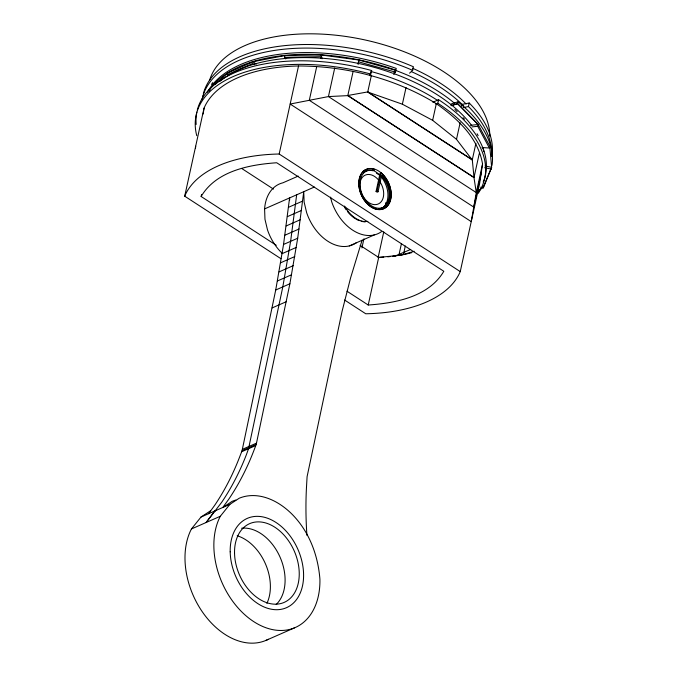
<?xml version="1.0" encoding="UTF-8"?>
<svg xmlns="http://www.w3.org/2000/svg" width="677" height="677" viewBox="0 0 677 677"><rect width="100%" height="100%" fill="white"/><g stroke="black" fill="none" stroke-linecap="round" stroke-linejoin="round"><path stroke-width="1.02" d="M195.501 148.221L195.678 146.215M208.643 513.682L214.668 505.338A352.158 244.727 66.3 0 0 239.379 457.635L242.053 450.738L275.725 290.001L283.545 244.448L289.587 197.921L289.663 199.994M296.661 194.807L290.619 241.334L282.808 286.887L248.535 448.716M235.867 500.049A70.459 48.964 66.3 0 0 232.143 501.335L222.792 507.462L228.818 499.118A352.158 244.727 66.3 0 0 253.536 451.415L256.202 444.518L289.883 283.781L297.694 238.228L303.745 191.701L304.125 202.076L306.656 212.705A42.575 29.585 66.3 0 0 356.33 242.755M203.159 114.007L204.048 108.151A143.321 75.519 12.4 0 1 298.532 65.974C346.776 66.118 395.046 78.38 436.31 103.674C457.39 118.492 478.072 137.406 482.557 164.037L479.604 183.56L460.25 271.595A143.321 75.519 12.4 0 1 365.758 313.773L344.559 300.004M358.15 63.604L358.827 59.999L395.85 70.34L395.444 72.117L393.726 74.487M358.125 64.417L358.827 59.999L321 54.955L284.949 55.539L253.13 61.717L227.717 73.057L214.939 84.701M280.963 258.707L184.694 196.186L204.048 108.151M276.275 245.302L201.128 196.499L201.568 194.477M184.694 196.186A143.321 75.519 12.4 0 1 279.178 154.009L298.532 65.974M316.624 66.998L309.304 100.306L473.756 207.103L481.085 173.794M334.717 68.022L328.438 96.574L290.162 104.038L471.234 221.624L476.278 192.581L482.557 164.037M347.792 95.626L328.438 96.574L476.278 192.581L473.985 177.577L347.792 95.626L353.047 71.703M370.175 75.816L371.673 70.543A147.696 77.83 12.4 0 0 197.286 110.106M475.923 143.27L472.258 159.924L367.721 92.038L371.385 75.384M361.916 247.926L363.921 238.837M373.797 168.962L373.882 170.316A20.056 13.878 65.9 0 0 360.816 190.364A20.056 13.878 65.9 0 0 383.554 207.264A20.056 13.878 65.9 0 0 384.849 178.466L381.743 174.92L378.045 191.752L377.097 192.166L376.065 191.447L380.051 173.329L380.99 172.906L382.023 173.667A21.495 14.877 65.9 0 1 386.347 207.128A21.495 14.877 65.9 0 1 360.316 192.234A21.495 14.877 65.9 0 1 373.797 168.962L372.849 169.385M376.065 191.447L377.013 191.024L380.99 172.906M472.258 159.924L456.493 139.335L432.654 120.328L402.375 104.199L406.039 87.545M409.56 73.175L412.665 70.349L413.452 66.778A147.696 77.83 12.4 0 0 203.345 93.815M378.104 257.632L383.757 231.906M201.128 196.499C216.175 170.959 249.373 164.621 276.715 162.759L443.816 271.274C428.769 296.814 395.571 303.161 368.22 305.014L378.688 257.429L360.122 245.37M398.855 255.373L401.393 243.813M432.654 120.328L436.31 103.674M403.424 254.56L405.303 245.996M478.114 193.47A147.696 77.83 12.4 0 0 437.799 103.268L438.586 99.697L432.865 102.252M461.663 106.179L462.052 104.393L469.212 102.997A147.696 77.83 12.4 0 1 492.027 155.913M456.493 139.335L460.148 122.681M491.587 156.421A147.696 77.83 12.4 0 0 468.433 106.56L469.212 102.997M473.985 177.577L479.24 153.654M227.717 73.057L227.311 74.834L252.733 63.494L254.307 64.764M285.762 58.924L284.552 57.317L284.949 55.539M394.082 72.608L395.833 70.196L396.24 68.419A147.696 78.337 12.8 0 0 207.416 92.292M457.601 103.598L458.007 101.821L451.517 103.809L451.11 105.587L457.601 103.598L478.14 124.39L477.75 126.311L489.353 148.001L482.024 147.552M480.585 187.207L483.26 188.164L491.637 167.321L489.742 146.071L478.157 124.534L457.618 103.742L451.229 105.705M362.085 240.2L350.61 277.832L342.063 311.386L307.087 476.667L306.571 485.705A341.817 237.534 66.3 0 0 306.926 535.346M249.415 446.253L246.453 454.529A352.158 244.727 66.3 0 1 221.743 502.224L206.155 522.492L214.304 511.499L215.718 510.576M369.887 74.8L371.673 70.543M209.227 91.64L210.412 88.662A147.696 78.337 12.8 0 1 395.833 70.196M483.649 186.243L491.637 167.321L485.028 165.958M210.352 510.915L201.001 517.042L191.43 528.965A70.459 48.964 66.3 0 0 202.651 612.296A70.459 48.964 66.3 0 0 268.363 639.266M220.304 516.272A70.459 48.964 66.3 0 0 254.459 622.087A70.459 48.964 66.3 0 0 319.916 579.207C318.021 555.25 309.313 531.775 292.244 514.41A70.459 48.964 66.3 0 0 239.218 498.23L229.875 504.357L220.304 516.272L191.43 528.965M394.132 72.71L395.85 70.34M477.285 192.031L483.53 186.344M476.896 192.547L483.657 186.387M435.895 104.114L437.799 103.268M373.882 170.316L372.934 170.739A20.056 13.878 65.9 0 0 363.304 172.94M298.227 176.088L282.901 182.815A42.575 29.585 66.3 0 0 264.589 208.905L264.969 219.289L267.508 229.918A42.575 29.585 66.3 0 0 282.546 253.638M264.589 208.905L314.314 187.047M288.52 207.297L302.67 201.077M287.378 216.64L301.536 210.42M286.176 225.949L300.326 219.729M284.89 235.215L299.048 228.995M283.545 244.448L297.694 238.228M282.123 253.638L296.272 247.418M280.625 262.786L294.783 256.566M279.068 271.9L293.217 265.68M349.281 245.92L374.288 234.927M277.435 280.972L291.584 274.752M275.725 290.001L289.883 283.781M272.112 307.925L286.269 301.705M242.341 449.359L256.498 443.139M242.053 450.738L256.202 444.518M241.461 451.83L255.61 445.61M201.001 517.042L229.875 504.357M265.697 640.51L294.563 627.824M394.183 256.422L410.651 249.441M414.197 251.252L401.74 255.077L378.688 257.429L383.715 257.099M463.313 107.567L468.433 106.56M387.743 256.837L390.646 256.49M392.584 256.261L404.795 254.315A121.894 64.239 12.4 0 0 411.726 252.665M470.456 125.304L478.157 124.534M471.979 126.887L477.75 126.311M367.856 221.387L364.395 221.574A28.112 19.54 66.3 0 1 348.579 212.003L344.491 206.062M284.552 57.317L320.602 56.733L321.211 58.671M484.63 167.735L491.231 169.098M358.421 61.776L395.444 72.117M367.721 92.038L402.375 104.199M376.471 173.16L383.546 177.755M279.178 154.009L460.25 271.595M241.647 168.438L273.474 189.103M347.005 291.237L368.22 305.014M377.013 191.024L378.045 191.752M253.13 61.717L256.219 64.205M454.919 109.446L457.136 111.688M463.051 117.671L464.532 119.169M380.796 175.343L383.901 178.889A20.056 13.878 65.9 0 1 379.103 208.66M321 54.955L322.218 58.721M330.571 197.125L331.662 201.712A42.575 29.585 66.3 0 0 381.329 231.762M362.525 171.746A21.495 14.877 65.9 0 1 364.108 170.553M364.954 170.079A21.495 14.877 65.9 0 1 366.773 169.385M196.753 135.688A147.696 77.83 12.4 0 1 370.894 74.106M196.186 124.424A147.696 77.83 12.4 0 1 196.829 112.103M438.586 99.697A147.696 77.83 12.4 0 1 483.2 182.02M458.007 101.821A147.696 78.337 12.8 0 1 492.027 165.391M202.398 98.85A147.696 77.83 12.4 0 1 202.897 95.812M202.11 99.384A147.696 77.83 12.4 0 1 412.665 70.349M241.579 528.238A42.998 29.881 66.3 0 1 279.787 556.536A42.998 29.881 66.3 0 1 276.199 604.476M237.204 535.761A42.998 29.881 66.3 0 1 266.89 603.376M219.932 81.367A143.321 75.519 12.4 0 1 392.804 73.234M393.811 73.598A143.321 75.519 12.4 0 1 471.793 125.643M477.107 133.775A143.321 75.519 12.4 0 1 478.114 135.603M482.896 147.535A143.321 75.519 12.4 0 1 483.835 151.656M395.596 70.4A143.321 75.519 12.4 0 1 454.741 103.437M211.52 84.388A143.321 75.519 12.4 0 1 212.764 82.594M411.455 71.66A143.321 75.519 12.4 0 1 463.77 105.984M385.932 202.423A27.283 18.871 65.9 0 1 385.602 205.089M371.081 71.517A143.321 75.519 12.4 0 1 438.121 100.771M412.445 68.182A143.321 75.519 12.4 0 1 466.157 104.055M209.701 79.945A143.321 75.519 12.4 0 1 360.206 38.944A143.321 75.519 12.4 0 1 489.801 136.153M365.343 221.828A27.283 18.871 65.9 0 1 361.112 221.252M359.326 220.677A27.283 18.871 65.9 0 1 356.644 219.458M355.772 218.967A27.283 18.871 65.9 0 1 347.445 211.512M346.26 209.921A27.283 18.871 65.9 0 1 344.627 207.39M360.037 188.24A15.833 10.942 65.4 0 1 373.628 175.868A15.833 10.942 65.4 0 1 382.192 200.231A15.833 10.942 65.4 0 1 362.745 195.932M362.254 195.027A15.833 10.942 65.4 0 1 360.435 190.212M372.892 170.291A21.495 14.852 65.4 0 1 380.11 175.58M380.821 176.375A21.495 14.852 65.4 0 1 382.378 208.135M367.746 91.911L347.817 95.499L474.01 177.442L472.292 159.797L367.746 91.911M230.188 551.823A48.778 33.901 66.3 0 0 286.049 607.878A48.778 33.901 66.3 0 0 284.442 529.372A48.778 33.901 66.3 0 0 230.188 551.823M234.538 553.151A42.998 29.881 66.3 0 0 283.781 602.564A42.998 29.881 66.3 0 0 282.36 533.358A42.998 29.881 66.3 0 0 234.538 553.151M358.802 184.44A21.495 14.877 65.9 0 0 383.707 208.634A21.495 14.877 65.9 0 0 382.327 173.938A21.495 14.877 65.9 0 0 358.802 184.44"/></g></svg>
